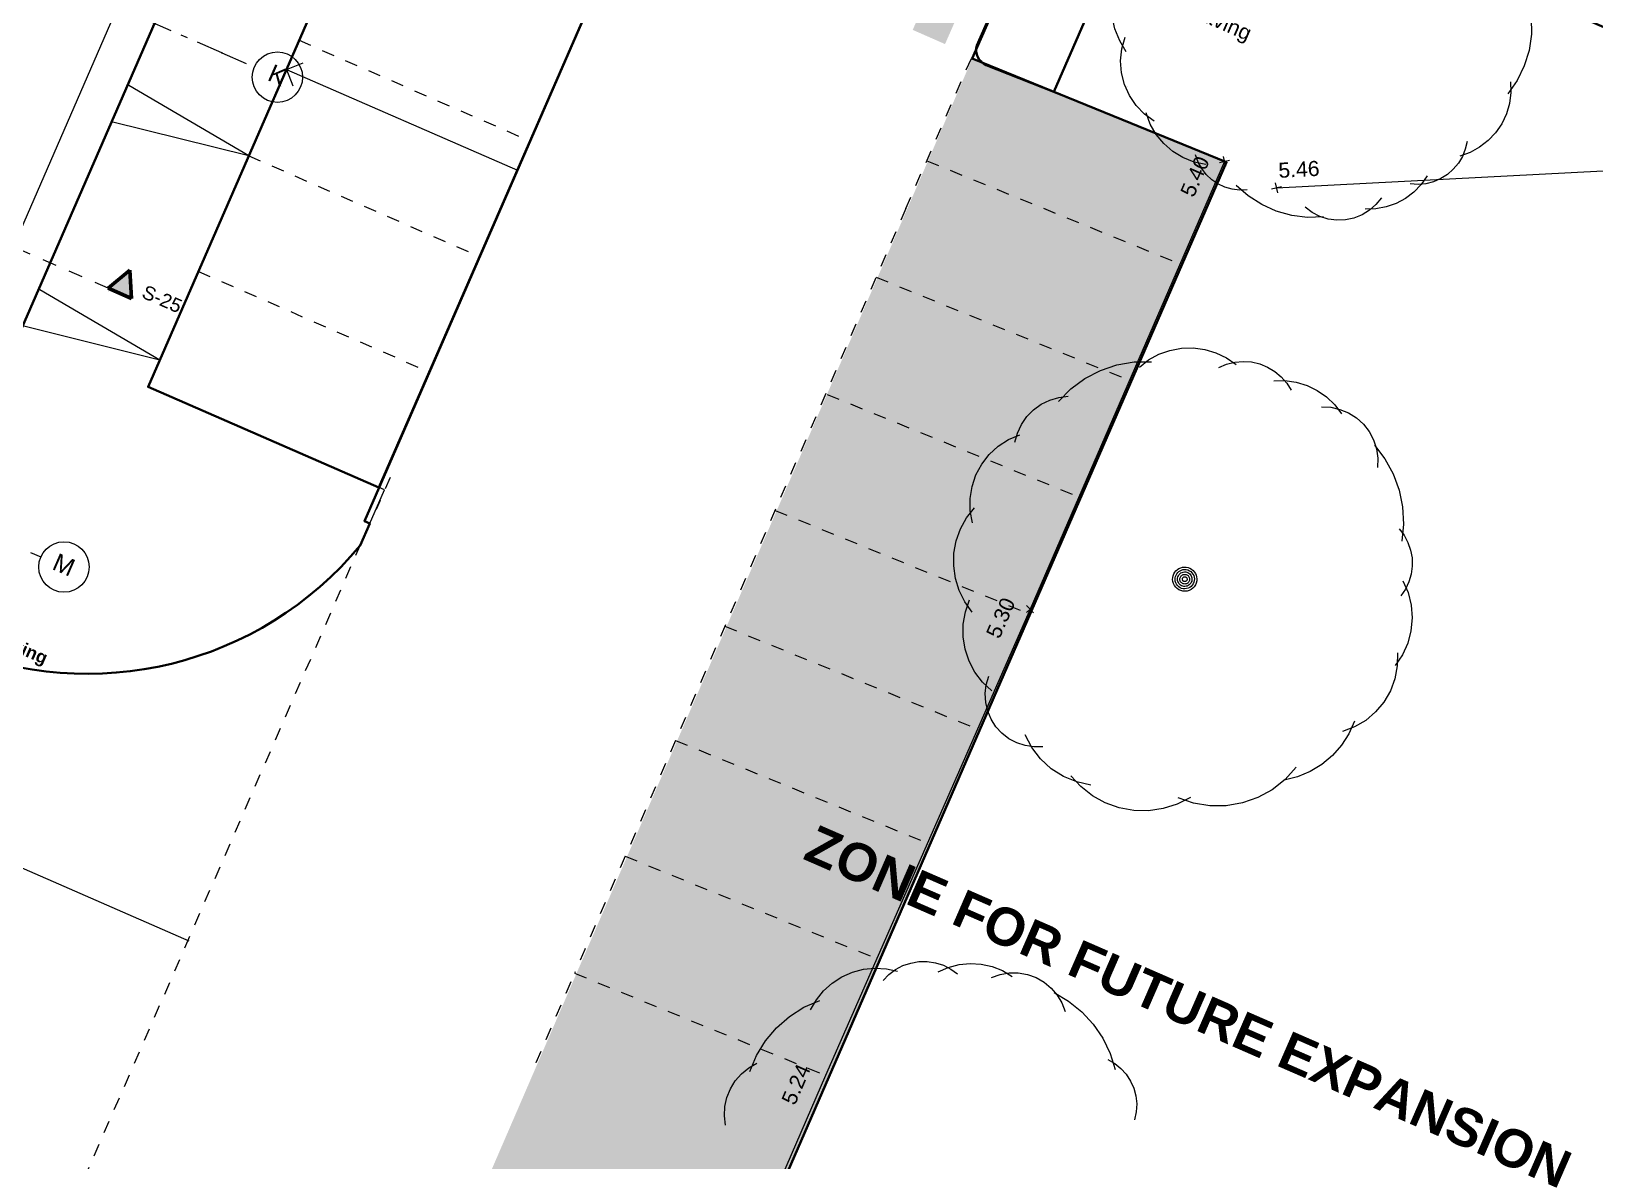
# Model space of a CAD drawing. Header units: millimetres. Extents: x -99530 to 90294, y -97212 to 56397.
# Drawn here: x 17093 to 48124, y -67752 to -45347 of the extents above; entities that cross this region are included whole.
import ezdxf
from ezdxf.enums import TextEntityAlignment as Align

# ---------------------------------------------------------------- set-up
doc = ezdxf.new("R2010")
doc.units = ezdxf.units.MM
doc.header["$MEASUREMENT"] = 0
for name, pattern in [('2-0_5', [500, 250, -250]), ('Dashed', [564.444447, 282.222223, -282.222223]), ('Double Dashed', [1093.611073, 529.166651, -211.666656, 141.111112, -211.666656])]:
    doc.linetypes.add(name, pattern=pattern)
for name, color, linetype in [('A-20-M_Hard_Landscape', 7, 'Continuous'), ('A-25-M_Wall_Ext', 7, 'Continuous'), ('A-95-MC_Marker_Section_P2.Marker', 7, 'Continuous'), ('New_A-15-MG_Structural_Grid_Phase_2', 7, 'Continuous'), ('New_A-20-M_Hard_Landscape', 7, 'Continuous'), ('New_A-40-M_Soft_Landscaping_P2', 7, 'Continuous'), ('New_A-95-D_Dim_Grid.Dim', 7, 'Continuous')]:
    doc.layers.add(name, color=color, linetype=linetype)
for name, color, linetype, lineweight in [('A-20-M_Hard_Landscape-Phase 2_Pen_No__141', 255, 'Continuous', 0), ('A-20-M_Hard_Landscape_Pen_No__1', 7, 'Continuous', 13), ('A-25-M_Wall_Ext_Pen_No__87', 8, 'Continuous', 20), ('A-95-MC_Marker_Section_P2.Marker_Pen_No__1', 7, 'Continuous', 13), ('A-95-MC_Marker_Section_P2.Marker_Pen_No__6', 7, 'Continuous', 35), ('G-10-P_Topo_Fence_Pen_No__2', 8, 'Continuous', 15), ('G-10-P_Topo_Misc_Pen_No__1', 7, 'Continuous', 13), ('G-10-P_Topo_Paving_Pen_No__191', 7, 'Continuous', 5), ('G-10-P_Topo_Road_Pen_No__193', 7, 'Continuous', 18), ('G-10-P_Topo_Tree_Planting_Pen_No__192', 7, 'Continuous', 13), ('New_A-20-M_Hard_Landscape-Phase 2_Pen_No__143', 254, 'Continuous', 0), ('New_A-40-M_Soft_Landscaping_P2_Pen_No__150', 7, 'Continuous', 0), ('New_A-95-D_Dim_Grid.Dim_Pen_No__4', 7, 'Continuous', 20), ('New_A-95-P_Text_1_50_GA_Pen_No__1', 7, 'Continuous', 13), ('New_A-95-P_Text_1_50_GA_Pen_No__85', 8, 'Continuous', 20)]:
    doc.layers.add(name, color=color, linetype=linetype, lineweight=lineweight)
for name, color, linetype, lineweight, true_color in [('A-20-M_Hard_Landscape-Phase 2_Pen_No__148', 7, 'Continuous', 0, 0x444444), ('A-20-M_Hard_Landscape_Pen_No__53', 7, 'Continuous', 35, 0x444444), ('A-25-M_Wall_Ext_Pen_No__107', 7, 'Continuous', 15, 0xa6a6a6), ('A-25-M_Wall_Ext_Pen_No__27', 7, 'Continuous', 50, 0x2a2a2a), ('A-95-MC_Marker_Section_P2.Marker_Pen_No__25', 7, 'Continuous', 50, 0x2a2a2a), ('G-10-P_Topo_Building_Pen_No__147', 7, 'Continuous', 0, 0x606060), ('G-10-P_Topo_Road_Pen_No__148', 7, 'Continuous', 0, 0x444444), ('New_A-15-MG_Structural_Grid_Phase_2_Pen_No__222', 7, 'Continuous', 13, 0x65af33), ('New_A-20-M_Hard_Landscape-Phase 2_Pen_No__148', 7, 'Continuous', 0, 0x444444), ('New_A-20-M_Hard_Landscape_Pen_No__53', 7, 'Continuous', 35, 0x444444)]:
    doc.layers.add(name, color=color, linetype=linetype, lineweight=lineweight, true_color=true_color)
doc.styles.add('GENERATED_STYLE_2', font='')
doc.styles.add('GENERATED_STYLE_3', font='')
doc.styles.add('GENERATED_STYLE_4', font='')
doc.styles.get('GENERATED_STYLE_2').set_extended_font_data('Swis721 BT', bold=True)
doc.styles.get('GENERATED_STYLE_3').set_extended_font_data('Arial')
doc.styles.get('GENERATED_STYLE_4').set_extended_font_data('Swis721 BT')
doc.linetypes.add('ISFENCE', pattern='A,0,[1,EC-MA-00-GF-DR-A-00362 Phase 2 Central Wing Ground Floor GA-S2-P161.Shx,S=0.009524,R=0,X=0,Y=0],-1.2,0', length=1.2)
doc.dimstyles.new('GENERATED_STYLE__2', dxfattribs={"dimtxt": 300, "dimasz": 95, "dimexe": 0.18, "dimexo": 0, "dimgap": 0.09, "dimtad": 1, "dimdec": 0, "dimzin": 0, "dimdsep": 46, "dimtxsty": 'GENERATED_STYLE_4', "dimblk": 'ARROWHEAD_2', "dimblk1": 'ARROWHEAD_2', "dimblk2": 'ARROWHEAD_2', "dimcen": 0.09, "dimclrd": 7, "dimclre": 7, "dimclrt": 7, "dimadec": 0, "dimazin": 0, "dimtfac": 1, "dimtdec": 4, "dimtmove": 0, "dimatfit": 3, "dimfxl": 1, "dimtolj": 1, "dimtzin": 0, "dimarcsym": 0})
doc.dimstyles.new('GENERATED_STYLE__6', dxfattribs={"dimtxt": 0.18, "dimasz": 364.8, "dimexe": 0.18, "dimexo": 0.0625, "dimgap": 0.09, "dimtad": 0, "dimtih": 1, "dimtoh": 1, "dimdec": 4, "dimzin": 0, "dimdsep": 46, "dimcen": 0.09, "dimadec": 0, "dimazin": 0, "dimtfac": 1, "dimtdec": 4, "dimtmove": 0, "dimatfit": 3, "dimldrblk": 'ARROWHEAD_5', "dimfxl": 1, "dimtolj": 1, "dimtzin": 0, "dimarcsym": 0})
doc.dimstyles.new('GENERATED_STYLE__7', dxfattribs={"dimtxt": 0.18, "dimasz": 273.6, "dimexe": 0.18, "dimexo": 0.0625, "dimgap": 0.09, "dimtad": 0, "dimtih": 1, "dimtoh": 1, "dimdec": 4, "dimzin": 0, "dimdsep": 46, "dimcen": 0.09, "dimadec": 0, "dimazin": 0, "dimtfac": 1, "dimtdec": 4, "dimtmove": 0, "dimatfit": 3, "dimldrblk": 'ARROWHEAD_5', "dimfxl": 1, "dimtolj": 1, "dimtzin": 0, "dimarcsym": 0})

# ---------------------------------------------------------------- blocks, each defined once
blk = doc.blocks.new('Mesh_1_1', base_point=(-63082, -84193))
at = {"layer": 'New_A-20-M_Hard_Landscape_Pen_No__53', "linetype": 'Continuous', "flags": 128}
for points in [[(17003, -70343, 0.317895), (12798, -63684), (11682, -63197), (14359, -57057), (15466, -57539, 0.331044), (23621, -55547), (23811, -55111), (23704, -55064), (28700, -43606), (28807, -43653), (29918, -41105), (30272, -40293, 0.412979), (26840, -31201), (25827, -30759), (28073, -25609), (37903, -29895, 0.414214), (40536, -28861), (42535, -24277), (47043, -26247), (46243, -28077), (46241, -28076), (44273, -32590), (44243, -32660), (60284, -39654)], [(56491, -46928), (44285, -41565, 0.39159), (36479, -44258), (35769, -45891), (40819, -47946), (23797, -87080), (17545, -92076, -0.012215), (1021, -95113, -0.028337), (-12755, -96695, -0.01857), (-33260, -97090), (-38568, -96811)]]:
    blk.add_lwpolyline(points, format="xyb", dxfattribs=at)
blk = doc.blocks.new('Mesh_3_1', base_point=(11793, -55938))
at = {"layer": 'New_A-20-M_Hard_Landscape_Pen_No__53', "linetype": 'Continuous', "flags": 128}
blk.add_lwpolyline([(11793, -55938), (14359, -57057), (15159, -55224), (25027, -32592), (25827, -30759), (23260, -29640), (22461, -31473), (12592, -54105)], close=True, dxfattribs=at)
blk = doc.blocks.new('Wall_37_1', base_point=(12414, -53651))
at = {"layer": 'A-25-M_Wall_Ext_Pen_No__107', "linetype": 'Continuous'}
for points in [[(18839, -38947), (18827, -38943), (18839, -38948)], [(18841, -38949), (18842, -38948), (18839, -38947), (18839, -38948)], [(18973, -39006), (18978, -38996), (18842, -38948), (18841, -38949)], [(18976, -39008), (18981, -38998), (18978, -38996), (18973, -39006)], [(18987, -39012), (18992, -39002), (18981, -38998), (18976, -39008)], [(18993, -39015), (18998, -39004), (18992, -39002), (18987, -39012)], [(18998, -39004), (18993, -39015), (19029, -39031), (19035, -39017)]]:
    blk.add_hatch(color=256, dxfattribs=at).paths.add_polyline_path(points)
at = {"layer": 'A-25-M_Wall_Ext_Pen_No__27', "linetype": 'Continuous'}
for p, q in [((18839, -38948), (18827, -38943)), ((18841, -38949), (18839, -38948)), ((18841, -38949), (18973, -39006)), ((18973, -39006), (18976, -39008)), ((18976, -39008), (18987, -39012)), ((18987, -39012), (18993, -39015)), ((18993, -39015), (19029, -39031))]:
    blk.add_line(p, q, dxfattribs=at)
at = {"layer": 'A-25-M_Wall_Ext_Pen_No__27', "linetype": 'Continuous', "flags": 128}
blk.add_lwpolyline([(19035, -39017), (19029, -39031)], dxfattribs=at)
at = {"layer": 'A-25-M_Wall_Ext_Pen_No__87', "linetype": 'Continuous', "flags": 128}
for points in [[(18827, -38943), (12414, -53651)], [(12528, -53941), (19029, -39031)]]:
    blk.add_lwpolyline(points, dxfattribs=at)
blk = doc.blocks.new('Mesh_17_1', base_point=(37389, -46550))
at = {"layer": 'A-20-M_Hard_Landscape_Pen_No__53', "linetype": 'Continuous', "flags": 128}
blk.add_lwpolyline([(37389, -46550), (36045, -46018, -0.373328), (35859, -45630), (36379, -44454, -0.402042), (44285, -41565), (56491, -46928), (55797, -48518), (43359, -43108), (42827, -42919), (42134, -42827), (40314, -43102, 0.063965), (39476, -43440, 0.106059), (37997, -45156)], format="xyb", close=True, dxfattribs=at)
blk = doc.blocks.new('Mesh_20_1', base_point=(24407, -40943))
at = {"layer": 'New_A-20-M_Hard_Landscape_Pen_No__53', "linetype": 'Continuous', "flags": 128}
blk.add_lwpolyline([(24407, -40943), (28990, -42941), (23994, -54399), (19411, -52401)], close=True, dxfattribs=at)
blk = doc.blocks.new('Mesh_24_1', base_point=(21890, -39787))
at = {"layer": 'New_A-40-M_Soft_Landscaping_P2_Pen_No__150', "linetype": 'Continuous', "flags": 128}
blk.add_lwpolyline([(21890, -39787), (14359, -57057), (15460, -57536, 0.331338), (23621, -55547), (24101, -54446), (19411, -52401), (24428, -40893)], format="xyb", close=True, dxfattribs=at)
blk = doc.blocks.new('ARROWHEAD_5')
at = {"color": 0, "linetype": 'Continuous', "lineweight": 0}
blk.add_line((0, 0), (-1, 0), dxfattribs=at)
blk.add_solid([(-1, 0.2679), (0, 0), (-1, -0.2679), (-1, 0.2679)], dxfattribs=at)
blk = doc.blocks.new('Mesh_26_1', base_point=(8097, -71353))
at = {"layer": 'New_A-40-M_Soft_Landscaping_P2_Pen_No__150', "linetype": 'Continuous', "flags": 128}
blk.add_lwpolyline([(8097, -71353, -0.062192), (-5812, -77015), (-5629, -78359), (-3132, -77990), (6743, -76155), (10428, -73074), (12426, -68491), (17010, -70489, 0.282919), (13669, -64119), (11695, -63177)], format="xyb", close=True, dxfattribs=at)
blk = doc.blocks.new('Standard grid marker_33')
at = {"layer": 'New_A-15-MG_Structural_Grid_Phase_2_Pen_No__222', "linetype": 'Double Dashed'}
for q in [(0, 0), (54601, 0)]:
    blk.add_line((705, 0), q, dxfattribs=at)
at = {"layer": 'New_A-15-MG_Structural_Grid_Phase_2_Pen_No__222', "linetype": 'Continuous'}
blk.add_circle((-500, 0), 500, dxfattribs=at)
at = {"layer": 'New_A-15-MG_Structural_Grid_Phase_2_Pen_No__222', "linetype": 'Double Dashed'}
blk.add_point((705, 0), dxfattribs=at)
blk.add_point((705, 0), dxfattribs=at)
at = {"layer": 'New_A-15-MG_Structural_Grid_Phase_2_Pen_No__222', "style": 'GENERATED_STYLE_4'}
for tag, p in [('AC_MarkerText_1_0', (-500, 43)), ('AC_MarkerText_1_1', (55806, 43))]:
    blk.add_attdef(tag, text='', height=350, rotation=180, dxfattribs=at).set_placement(p, align=Align.MIDDLE_CENTER)
blk = doc.blocks.new('Standard grid marker_34')
at = {"layer": 'New_A-15-MG_Structural_Grid_Phase_2_Pen_No__222', "linetype": 'Double Dashed'}
blk.add_line((1317, 0), (0, 0), dxfattribs=at)
at = {"layer": 'New_A-15-MG_Structural_Grid_Phase_2_Pen_No__222', "linetype": 'Continuous'}
blk.add_circle((-500, 0), 500, dxfattribs=at)
at = {"layer": 'New_A-15-MG_Structural_Grid_Phase_2_Pen_No__222', "style": 'GENERATED_STYLE_4'}
for tag, p in [('AC_MarkerText_1_0', (-500, 43)), ('AC_MarkerText_1_1', (58871, 43))]:
    blk.add_attdef(tag, text='', height=350, rotation=180, dxfattribs=at).set_placement(p, align=Align.MIDDLE_CENTER)
blk = doc.blocks.new('Standard grid marker_35')
at = {"layer": 'New_A-15-MG_Structural_Grid_Phase_2_Pen_No__222', "linetype": 'Double Dashed'}
for p, q in [((1042, 1170), (0, 1170)), ((2212, 0), (1042, 1170)), ((53473, 0), (54643, 1170)), ((54643, 1170), (55684, 1170)), ((2212, 0), (53473, 0))]:
    blk.add_line(p, q, dxfattribs=at)
at = {"layer": 'New_A-15-MG_Structural_Grid_Phase_2_Pen_No__222', "linetype": 'Continuous'}
for centre in [(-500, 1170), (56184, 1170)]:
    blk.add_circle(centre, 500, dxfattribs=at)
at = {"layer": 'New_A-15-MG_Structural_Grid_Phase_2_Pen_No__222', "linetype": 'Double Dashed'}
for p in [(2212, 0), (53473, 0)]:
    blk.add_point(p, dxfattribs=at)
at = {"layer": 'New_A-15-MG_Structural_Grid_Phase_2_Pen_No__222', "style": 'GENERATED_STYLE_4'}
for tag, p in [('AC_MarkerText_1_0', (-500, 1206)), ('AC_MarkerText_1_1', (56184, 1206))]:
    blk.add_attdef(tag, text='', height=350, rotation=270, dxfattribs=at).set_placement(p, align=Align.MIDDLE_CENTER)
blk = doc.blocks.new('Standard grid marker_36')
at = {"layer": 'New_A-15-MG_Structural_Grid_Phase_2_Pen_No__222', "linetype": 'Double Dashed'}
for p, q in [((7182, 0), (20268, 0)), ((7182, 0), (0, 0)), ((20268, 0), (27450, 0))]:
    blk.add_line(p, q, dxfattribs=at)
at = {"layer": 'New_A-15-MG_Structural_Grid_Phase_2_Pen_No__222', "linetype": 'Continuous'}
for centre in [(-500, 0), (27950, 0)]:
    blk.add_circle(centre, 500, dxfattribs=at)
at = {"layer": 'New_A-15-MG_Structural_Grid_Phase_2_Pen_No__222', "linetype": 'Double Dashed'}
for p in [(7182, 0), (7182, 0), (20268, 0), (20268, 0)]:
    blk.add_point(p, dxfattribs=at)
at = {"layer": 'New_A-15-MG_Structural_Grid_Phase_2_Pen_No__222', "style": 'GENERATED_STYLE_4'}
for tag, p in [('AC_MarkerText_1_0', (-500, 36)), ('AC_MarkerText_1_1', (27950, 36))]:
    blk.add_attdef(tag, text='', height=350, rotation=270, dxfattribs=at).set_placement(p, align=Align.MIDDLE_CENTER)
blk = doc.blocks.new('Standard grid marker_37')
at = {"layer": 'New_A-15-MG_Structural_Grid_Phase_2_Pen_No__222', "linetype": 'Double Dashed'}
for p, q in [((7182, 0), (20268, 0)), ((7182, 0), (0, 0)), ((20268, 0), (27450, 0))]:
    blk.add_line(p, q, dxfattribs=at)
at = {"layer": 'New_A-15-MG_Structural_Grid_Phase_2_Pen_No__222', "linetype": 'Continuous'}
for centre in [(-500, 0), (27950, 0)]:
    blk.add_circle(centre, 500, dxfattribs=at)
at = {"layer": 'New_A-15-MG_Structural_Grid_Phase_2_Pen_No__222', "linetype": 'Double Dashed'}
for p in [(7182, 0), (7182, 0), (20268, 0), (20268, 0)]:
    blk.add_point(p, dxfattribs=at)
at = {"layer": 'New_A-15-MG_Structural_Grid_Phase_2_Pen_No__222', "style": 'GENERATED_STYLE_4'}
for tag, p in [('AC_MarkerText_1_0', (-500, 36)), ('AC_MarkerText_1_1', (27950, 36))]:
    blk.add_attdef(tag, text='', height=350, rotation=270, dxfattribs=at).set_placement(p, align=Align.MIDDLE_CENTER)
blk = doc.blocks.new('Line_10_1', base_point=(22157, -46102))
at = {"layer": 'A-20-M_Hard_Landscape_Pen_No__1', "linetype": 'Continuous'}
for q in [(22486, -45973), (26740, -48101), (22286, -46431)]:
    blk.add_line((22157, -46102), q, dxfattribs=at)
blk = doc.blocks.new('Line_11_1', base_point=(12976, -60230))
at = {"layer": 'A-20-M_Hard_Landscape_Pen_No__1', "linetype": 'Continuous'}
for q in [(13305, -60101), (20219, -63388), (13105, -60559)]:
    blk.add_line((12976, -60230), q, dxfattribs=at)
blk = doc.blocks.new('*D1918')
at = {"layer": 'New_A-95-D_Dim_Grid.Dim_Pen_No__4', "linetype": 'Continuous'}
for p, q in [((18806, -44874), (19925, -42308)), ((14569, -54591), (18806, -44874)), ((18892, -44912), (18720, -44837)), ((18763, -44816), (18849, -44932)), ((14655, -54628), (14483, -54553)), ((14526, -54533), (14612, -54649)), ((14545, -54647), (14569, -54591))]:
    blk.add_line(p, q, dxfattribs=at)
at = {"layer": 'New_A-95-D_Dim_Grid.Dim_Pen_No__4', "insert": (16374, -50302), "char_height": 300, "attachment_point": 7, "rotation": 66.4404, "style": 'GENERATED_STYLE_4'}
blk.add_mtext('\\A1;{\\fSwis721 BT|b0|i0|c0|p34;10,600}', dxfattribs=at)
blk = doc.blocks.new('ARROWHEAD_2')
at = {"color": 0, "linetype": 'Continuous', "lineweight": 0}
for p, q in [((0, 0), (-1, 0)), ((-0.38, -0.66), (0.38, 0.66))]:
    blk.add_line(p, q, dxfattribs=at)
blk = doc.blocks.new('Cutting Plane_2_1', base_point=(21934, -30056))
at = {"layer": 'A-95-MC_Marker_Section_P2.Marker_Pen_No__25', "linetype": 'Continuous'}
for points in [[(22034, -29826), (21834, -30285), (21476, -29856)], [(9558, -58439), (9758, -57980), (9199, -58010)]]:
    blk.add_hatch(color=256, dxfattribs=at).paths.add_polyline_path(points)
at = {"layer": 'A-95-MC_Marker_Section_P2.Marker_Pen_No__1', "linetype": 'Dashed'}
blk.add_line((21834, -30285), (9758, -57980), dxfattribs=at)
at = {"layer": 'A-95-MC_Marker_Section_P2.Marker_Pen_No__25', "linetype": 'Continuous'}
for p, q in [((21476, -29856), (22034, -29826)), ((21834, -30285), (21476, -29856)), ((22034, -29826), (21834, -30285)), ((9758, -57980), (9199, -58010)), ((9199, -58010), (9558, -58439)), ((9558, -58439), (9758, -57980))]:
    blk.add_line(p, q, dxfattribs=at)
at = {"layer": 'A-95-MC_Marker_Section_P2.Marker_Pen_No__6', "char_height": 275, "rotation": 66.4404, "style": 'GENERATED_STYLE_4'}
for insert, attachment_point in [((23671, -29564), 9), ((10479, -59817), 7)]:
    blk.add_mtext('\\A1;{\\fSwis721 BT|b0|i0|c0|p34;S-22}', dxfattribs=dict(at, insert=insert, attachment_point=attachment_point))
blk = doc.blocks.new('Cutting Plane_5_1', base_point=(18851, -50545))
at = {"layer": 'A-95-MC_Marker_Section_P2.Marker_Pen_No__25', "linetype": 'Continuous'}
blk.add_hatch(color=256, dxfattribs=at).paths.add_polyline_path([(19080, -50645), (18621, -50445), (19050, -50087)])
at = {"layer": 'A-95-MC_Marker_Section_P2.Marker_Pen_No__1', "linetype": 'Dashed'}
blk.add_line((18621, -50445), (-6789, -39365), dxfattribs=at)
at = {"layer": 'A-95-MC_Marker_Section_P2.Marker_Pen_No__25', "linetype": 'Continuous'}
for p, q in [((18621, -50445), (19050, -50087)), ((19050, -50087), (19080, -50645)), ((19080, -50645), (18621, -50445))]:
    blk.add_line(p, q, dxfattribs=at)
at = {"layer": 'A-95-MC_Marker_Section_P2.Marker_Pen_No__6', "insert": (20006, -50949), "char_height": 275, "attachment_point": 9, "rotation": 336.4404, "style": 'GENERATED_STYLE_4'}
blk.add_mtext('\\A1;{\\fSwis721 BT|b0|i0|c0|p34;S-25}', dxfattribs=at)

msp = doc.modelspace()

# ---------------------------------------------------------------- hatches: boundary and pattern name
at = {"layer": 'A-20-M_Hard_Landscape-Phase 2_Pen_No__141', "linetype": 'Continuous'}
msp.add_hatch(color=256, dxfattribs=at).paths.add_polyline_path([(23835.1, -86992.8), (40819.2, -47946.2), (35769, -45890.5), (18981.4, -84676.1)])
at = {"layer": 'New_A-20-M_Hard_Landscape-Phase 2_Pen_No__143', "linetype": 'Continuous'}
msp.add_hatch(color=256, dxfattribs=at).paths.add_polyline_path([(35346.5, -43597.2), (34587.6, -45319.8), (35229.5, -45601.3), (35985.9, -43876)])

# ---------------------------------------------------------------- linework, layer by layer
at = {"layer": 'A-20-M_Hard_Landscape-Phase 2_Pen_No__148', "linetype": '2-0_5'}
for p, q in [((34452.1, -48864.8), (35828.4, -45708.6)), ((17142.4, -70403.5), (23620.8, -55546.6))]:
    msp.add_line(p, q, dxfattribs=at)
at = {"layer": 'A-20-M_Hard_Landscape_Pen_No__1', "linetype": 'Continuous'}
for p, q in [((21409, -47817.8), (19027.3, -46420.9)), ((21409, -47817.8), (18683.6, -47140.4)), ((19642.1, -51870), (17260.3, -50473.1)), ((19642.1, -51870), (16916.6, -51192.7))]:
    msp.add_line(p, q, dxfattribs=at)
at = {"layer": 'G-10-P_Topo_Building_Pen_No__147', "linetype": 'Continuous', "flags": 128}
for points in [[(38824, -45754.1), (38695.7, -45535.2), (38602.2, -45299.3), (38545.6, -45051.9), (38527.1, -44798.8), (38547.3, -44545.9), (38605.6, -44298.9), (38700.6, -44063.6)], [(46810.3, -44764.7), (46864.2, -45083.3), (46868, -45406.4), (46821.6, -45726.2), (46726.3, -46034.9), (46584.2, -46325.1), (46398.8, -46589.8)], [(39382.2, -47131.4), (39189.1, -46990), (39023.2, -46817.7), (38889.4, -46619.4), (38791.6, -46401), (38732.7, -46169.1), (38714.6, -45930.5), (38737.7, -45692.4), (38801.4, -45461.8)], [(46452, -46349), (46458.8, -46564.7), (46431.7, -46778.8), (46371.4, -46986), (46279.4, -47181.2), (46158, -47359.6), (46010.1, -47516.8), (45839.4, -47648.9), (45650.1, -47752.5), (45446.9, -47825.3)], [(40402.7, -47992.3), (40171, -47942.3), (39950.8, -47854.4), (39748.4, -47731), (39569.4, -47575.7), (39418.8, -47392.6), (39300.8, -47187), (39218.7, -46964.6)], [(45589.5, -47534.6), (45555, -47686.6), (45497.2, -47831.3), (45417.4, -47965.3), (45317.7, -48085.1), (45200.5, -48187.8), (45068.6, -48270.9), (44925.4, -48332.4), (44774.3, -48370.7), (44619.1, -48384.9), (44463.5, -48374.6)], [(41223.4, -48495.6), (41074, -48500.6), (40925.6, -48482.1), (40782.1, -48440.5), (40646.8, -48376.8), (40523.2, -48292.7), (40414.4, -48190.2), (40323, -48071.9), (40251.4, -47940.7), (40201.3, -47799.8)], [(42742.4, -49031.1), (42425.2, -49038.6), (42110.3, -48999.2), (41804.6, -48913.8), (41514.9, -48784.2), (41247.6, -48613.2), (41008.4, -48404.6)], [(44795.4, -48212.7), (44677, -48385.4), (44532.9, -48537.2), (44366.7, -48664.4), (44182.4, -48763.8), (43984.9, -48832.9), (43778.8, -48869.9), (43569.6, -48874)], [(43889.3, -48648.5), (43781.8, -48784), (43652.6, -48899), (43505.6, -48990.1), (43345.1, -49054.7), (43176, -49090.8), (43003.1, -49097.3), (42831.8, -49074.1), (42666.9, -49021.8), (42513.4, -48942), (42376, -48837.1)], [(39086.8, -52007.6), (39270.6, -51866.2), (39474.3, -51755.4), (39692.8, -51677.9), (39920.8, -51635.6), (40152.6, -51629.5), (40382.5, -51659.7), (40604.8, -51725.7), (40814, -51825.6), (41005, -51957.1)], [(37480.6, -52689.7), (37724.5, -52442.8), (38003.9, -52236.6), (38311.8, -52076.3), (38640.8, -51965.6), (38983, -51907.3), (39330.2, -51902.7)], [(40662, -52015.3), (40816.2, -51949.9), (40978.7, -51909.5), (41145.5, -51894.9), (41312.6, -51906.6), (41475.8, -51944.4), (41631, -52007.1), (41774.5, -52093.4), (41902.8, -52201.1), (42012.6, -52327.6), (42101.3, -52469.6)], [(41751.9, -52281.9), (41976.7, -52276.7), (42199.5, -52307.1), (42414.8, -52372.2), (42617.1, -52470.4), (42801.4, -52599.3), (42963, -52755.6), (43098, -52935.5)], [(36616, -53500), (36665.8, -53318), (36745.5, -53147), (36852.8, -52991.9), (36984.7, -52857), (37137.4, -52746.2), (37306.6, -52662.7), (37487.4, -52608.9), (37674.7, -52586.2)], [(42700.6, -52798.4), (42886.2, -52807.1), (43067.6, -52847.5), (43239.4, -52918.4), (43396.4, -53017.8), (43534.1, -53142.6), (43648.2, -53289.2), (43735.6, -53453.2), (43793.5, -53629.8), (43820.3, -53813.7), (43815.1, -53999.5)], [(35772.1, -55097.2), (35729.1, -54858.6), (35726.5, -54616.1), (35764.5, -54376.5), (35841.9, -54146.7), (35956.6, -53933.1), (36105.5, -53741.6), (36284.2, -53577.6), (36487.7, -53445.8), (36710.5, -53349.9)], [(43754.2, -53558.1), (43959.9, -53830), (44123.3, -54129.3), (44240.6, -54449.5), (44309.5, -54783.4), (44328.3, -55123.9), (44296.6, -55463.3)], [(35769.5, -56869.2), (35622.8, -56665.4), (35510.7, -56440.7), (35436.2, -56200.9), (35401.1, -55952.3), (35406.5, -55701.2), (35452.1, -55454.3), (35536.7, -55217.9), (35658.3, -54998.2), (35813.5, -54800.8)], [(44240.9, -55218.7), (44339.1, -55345.8), (44416.1, -55486.8), (44469.9, -55638.1), (44499.3, -55796), (44503.6, -55956.6), (44482.5, -56115.8), (44436.7, -56269.8), (44367.2, -56414.6), (44275.9, -56546.7)], [(44317.3, -56250.3), (44419.2, -56483.7), (44480.7, -56730.8), (44500.3, -56984.8), (44477.2, -57238.4), (44412.1, -57484.6), (44307, -57716.6), (44164.6, -57927.8)], [(36155.3, -58434), (35974, -58261.9), (35823.2, -58062.5), (35706.8, -57841.3), (35627.9, -57604.1), (35588.7, -57357.2), (35590.2, -57107.2), (35632.3, -56860.8), (35713.9, -56624.5)], [(44207.3, -57680.5), (44205.3, -57937.6), (44159.2, -58190.5), (44070.3, -58431.6), (43941.3, -58654), (43776, -58850.9), (43579.4, -59016.4), (43357.3, -59145.8), (43116.2, -59235.1)], [(37168.8, -59539.3), (36992.7, -59543.8), (36818.5, -59518.2), (36651.3, -59463.2), (36495.8, -59380.4), (36356.8, -59272.4), (36238.2, -59142.2), (36143.6, -58993.7), (36075.7, -58831.3), (36036.5, -58659.6), (36027.2, -58483.8), (36048, -58308.9), (36098.3, -58140.2)], [(43357, -59031.8), (43246.5, -59281.1), (43099.6, -59510.7), (42919.4, -59715.4), (42710.4, -59890.4), (42477.2, -60031.6), (42225.2, -60135.9), (41960.4, -60200.7)], [(38124, -60301.7), (37844.5, -60239.1), (37580, -60129.2), (37338.3, -59975.5), (37126.7, -59782.5), (36951.6, -59555.9), (36818, -59302.5)], [(40099.2, -60545), (39837.9, -60677.9), (39558.5, -60766.8), (39268.5, -60809.4), (38975.4, -60804.5), (38686.9, -60752.3), (38410.7, -60654.1), (38153.9, -60512.6), (37923.5, -60331.4), (37725.3, -60115.3)], [(42199.9, -59948.3), (41980.9, -60189.9), (41724.9, -60391.9), (41438.9, -60548.6), (41130.9, -60655.8), (40809.4, -60710.5), (40483.3, -60711), (40161.6, -60657.5), (39853.2, -60551.5)], [(33998.3, -64174.1), (34114, -64056.6), (34246.7, -63958.7), (34393, -63882.6), (34549.5, -63830.5), (34712.1, -63803.4), (34877.1, -63802.1), (35040.1, -63826.7), (35197.4, -63876.4), (35344.9, -63950.1), (35479.1, -64046)], [(35090.4, -64006.7), (35293.1, -63917.4), (35507.3, -63861.2), (35727.6, -63839.4), (35948.7, -63852.7), (36164.9, -63900.7), (36370.8, -63982.1), (36561.3, -64095.1)], [(32561.9, -64759.8), (32676, -64562), (32819.7, -64384.5), (32989.4, -64231.7), (33180.9, -64107.4), (33389.5, -64014.7), (33610.1, -63955.7), (33837.2, -63932.1), (34065.3, -63944.3), (34288.5, -63992.1)], [(36148.1, -64119.7), (36320.3, -64057.8), (36500.6, -64026.3), (36683.6, -64026.3), (36863.9, -64057.6), (37036.1, -64119.4), (37195.2, -64209.9), (37336.4, -64326.3), (37455.5, -64465.2), (37549, -64622.5), (37614.2, -64793.5)], [(37392.8, -64414.7), (37682.3, -64584.8), (37943.5, -64795.7), (38170.8, -65042.9), (38359.1, -65320.9), (38504.3, -65623.6), (38603.2, -65944.5)], [(31356.8, -65984.9), (31485.9, -65668.3), (31662.5, -65375.6), (31882.4, -65113.9), (32140.2, -64889.3), (32429.7, -64707.5), (32743.9, -64572.8)], [(38460.5, -65742.8), (38597.7, -65821.6), (38720.8, -65920.9), (38826.7, -66038.3), (38912.9, -66171), (38977.1, -66315.5), (39017.9, -66468.3), (39034.1, -66625.6), (39025.4, -66783.6), (38992, -66938.2)], [(30874.9, -67047.6), (30851.7, -66863.2), (30859.9, -66677.6), (30899.2, -66496), (30968.5, -66323.6), (31065.8, -66165.4), (31188.3, -66025.7), (31332.6, -65908.7), (31494.5, -65817.6)]]:
    msp.add_lwpolyline(points, dxfattribs=at)
for points in [[(40226.4, -56209.7), (40223.8, -56251.4), (40214.1, -56292.1), (40197.4, -56330.4), (40174.3, -56365.3), (40145.6, -56395.6), (40112, -56420.5), (40074.6, -56439.1), (40034.5, -56451), (39992.9, -56455.8), (39951.2, -56453.2), (39910.5, -56443.5), (39872.2, -56426.8), (39837.3, -56403.7), (39807, -56375), (39782.1, -56341.3), (39763.5, -56303.9), (39751.6, -56263.8), (39746.8, -56222.3), (39748.8, -56184.7), (39756.6, -56147.9), (39770.1, -56112.8), (39788.9, -56080.2), (39812.6, -56050.9), (39840.6, -56025.7), (39872.1, -56005.2), (39906.5, -55989.9), (39942.9, -55980.2), (39980.3, -55976.2), (40017.9, -55978.2), (40054.7, -55986), (40089.8, -55999.5), (40122.4, -56018.3), (40151.7, -56042), (40176.9, -56069.9), (40197.4, -56101.5), (40212.7, -56135.9), (40222.4, -56172.2)], [(40178.4, -56210.9), (40176.4, -56244.3), (40168.6, -56276.8), (40155.3, -56307.5), (40136.8, -56335.4), (40113.8, -56359.7), (40086.9, -56379.6), (40057, -56394.5), (40024.9, -56404), (39991.7, -56407.8), (39958.3, -56405.8), (39925.8, -56398), (39895.1, -56384.6), (39867.2, -56366.2), (39842.9, -56343.2), (39823, -56316.3), (39808.1, -56286.3), (39798.6, -56254.3), (39794.8, -56221), (39796.4, -56191), (39802.6, -56161.5), (39813.4, -56133.4), (39828.5, -56107.3), (39847.4, -56083.9), (39869.8, -56063.8), (39895, -56047.4), (39922.5, -56035.1), (39951.6, -56027.3), (39981.6, -56024.2), (40014.9, -56026.2), (40047.5, -56034), (40078.1, -56047.3), (40106, -56065.8), (40130.3, -56088.8), (40150.2, -56115.7), (40165.1, -56145.6), (40174.6, -56177.7)], [(40130.5, -56212.2), (40129.3, -56234.8), (40124.6, -56256.8), (40116.5, -56277.9), (40105.2, -56297.5), (40091, -56315), (40074.2, -56330.2), (40055.3, -56342.5), (40034.7, -56351.6), (40012.9, -56357.5), (39990.4, -56359.9), (39967.8, -56358.7), (39945.8, -56354), (39924.7, -56345.9), (39905.1, -56334.6), (39887.6, -56320.4), (39872.4, -56303.6), (39860.1, -56284.7), (39851, -56264), (39845.1, -56242.2), (39842.7, -56219.8), (39844.3, -56194.7), (39850.1, -56170.3), (39860.1, -56147.3), (39874, -56126.4), (39891.2, -56108.2), (39911.4, -56093.3), (39933.8, -56082.1), (39957.9, -56075), (39982.8, -56072.1), (40005.4, -56073.3), (40027.5, -56078), (40048.5, -56086.1), (40068.1, -56097.4), (40085.7, -56111.6), (40100.8, -56128.4), (40113.1, -56147.3), (40122.3, -56167.9), (40128.1, -56189.7)], [(40082.5, -56213.5), (40081.7, -56228.5), (40078.6, -56243.2), (40073.2, -56257.3), (40065.7, -56270.3), (40056.2, -56282), (40045, -56292.1), (40032.4, -56300.3), (40018.6, -56306.4), (40004.1, -56310.3), (39989.1, -56311.9), (39972.4, -56310.9), (39956.2, -56307), (39940.8, -56300.3), (39926.9, -56291.1), (39914.8, -56279.6), (39904.8, -56266.1), (39897.3, -56251.2), (39892.6, -56235.1), (39890.7, -56218.5), (39891.5, -56203.5), (39894.6, -56188.8), (39900, -56174.7), (39907.5, -56161.7), (39917, -56150), (39928.2, -56139.9), (39940.8, -56131.7), (39954.6, -56125.6), (39969.1, -56121.7), (39984.1, -56120.1), (39999.1, -56120.9), (40013.8, -56124), (40027.9, -56129.4), (40040.9, -56136.9), (40052.6, -56146.4), (40062.7, -56157.6), (40070.9, -56170.2), (40077, -56183.9), (40080.9, -56198.5)], [(40034.6, -56214.7), (40034.2, -56222.2), (40032.6, -56229.6), (40029.9, -56236.6), (40026.1, -56243.2), (40021.4, -56249), (40015.8, -56254), (40009.5, -56258.1), (40002.6, -56261.2), (39995.4, -56263.2), (39987.9, -56263.9), (39979.5, -56263.4), (39971.4, -56261.5), (39963.7, -56258.1), (39956.8, -56253.5), (39950.7, -56247.8), (39945.7, -56241.1), (39942, -56233.6), (39939.6, -56225.6), (39938.7, -56217.3), (39939.2, -56208.9), (39941.1, -56200.8), (39944.4, -56193.1), (39949.1, -56186.1), (39954.8, -56180.1), (39961.5, -56175.1), (39969, -56171.4), (39977, -56169), (39985.3, -56168), (39993.7, -56168.5), (40001.8, -56170.5), (40009.5, -56173.8), (40016.5, -56178.4), (40022.5, -56184.2), (40027.5, -56190.9), (40031.2, -56198.4), (40033.6, -56206.4)]]:
    msp.add_lwpolyline(points, close=True, dxfattribs=at)
at = {"layer": 'G-10-P_Topo_Fence_Pen_No__2', "linetype": 'ISFENCE'}
msp.add_line((41807.3, -48452.5), (53389.8, -47849.1), dxfattribs=at)
at = {"layer": 'G-10-P_Topo_Fence_Pen_No__2', "linetype": 'Continuous'}
for p, q in [((41784.4, -48355.2), (41830.2, -48549.9)), ((41710, -48475.4), (41904.7, -48429.7)), ((41807.3, -48452.5), (41807.4, -48452.5))]:
    msp.add_line(p, q, dxfattribs=at)
at = {"layer": 'G-10-P_Topo_Misc_Pen_No__1', "linetype": 'Continuous'}
for p, q in [((37421.8, -46427.7), (37421.9, -46427.7)), ((43937.1, -58567.9), (43937.2, -58567.9))]:
    msp.add_line(p, q, dxfattribs=at)
at = {"layer": 'G-10-P_Topo_Paving_Pen_No__191', "linetype": 'Continuous'}
for p, q in [((34452.1, -48864.8), (34352.7, -49094.1)), ((34253.3, -49323.5), (34153.9, -49553)), ((34054.4, -49782.3), (33955, -50011.7)), ((33855.5, -50241.1), (33756.1, -50470.4)), ((33656.6, -50699.8), (33557.2, -50929.1)), ((33457.8, -51158.5), (33358.3, -51387.9)), ((33258.9, -51617.2), (33159.4, -51846.7)), ((33060, -52076.1), (32960.5, -52305.4)), ((32861.2, -52534.8), (32761.7, -52764.1)), ((32662.3, -52993.5), (32562.8, -53222.9)), ((32463.4, -53452.2), (32363.9, -53681.6)), ((32264.4, -53911), (32165.1, -54140.4)), ((32065.6, -54369.8), (31966.2, -54599.1)), ((31866.7, -54828.5), (31767.3, -55057.9)), ((31667.8, -55287.2), (31568.4, -55516.6)), ((31469, -55746), (31369.6, -55975.3)), ((31270.1, -56204.7), (31170.7, -56434.2)), ((31071.2, -56663.5), (30971.7, -56892.9)), ((30872.4, -57122.2), (30772.9, -57351.6)), ((30673.5, -57581), (30574, -57810.3)), ((30474.6, -58039.7), (30375.1, -58269.1)), ((30275.7, -58498.4), (30176.3, -58727.9)), ((30076.9, -58957.2), (29977.4, -59186.6)), ((29878, -59416), (29778.5, -59645.3)), ((29679.1, -59874.7), (29579.6, -60104.1)), ((29480.2, -60333.4), (29380.8, -60562.8)), ((29281.3, -60792.1), (29181.9, -61021.5)), ((29082.4, -61251), (28983, -61480.3)), ((28883.5, -61709.7), (28784.2, -61939.1)), ((28684.7, -62168.4), (28585.3, -62397.8)), ((28485.8, -62627.2), (28386.4, -62856.5)), ((28286.9, -63085.9), (28187.4, -63315.2)), ((28079.5, -63564.3), (27988.6, -63774.1)), ((28088.1, -63544.7), (28079.5, -63564.3)), ((27801, -64206.6), (27701.6, -64435.8)), ((27889.2, -64003.4), (27880.6, -64023)), ((27701.6, -64435.8), (27701.6, -64435.8)), ((27602.1, -64665.2), (27502.6, -64894.5)), ((27403, -65123.9), (27303.5, -65353.3)), ((27502.6, -64894.5), (27502.6, -64894.5)), ((27303.5, -65353.3), (27303.6, -65353.3)), ((27204, -65582.5), (27104.4, -65811.9)), ((27104.4, -65811.9), (27104.5, -65811.9))]:
    msp.add_line(p, q, dxfattribs=at)
at = {"layer": 'G-10-P_Topo_Road_Pen_No__148', "linetype": '2-0_5'}
for p, q in [((34868.2, -47916.5), (39923.6, -49972.6)), ((33860.9, -50226.4), (38916.3, -52282.5)), ((32889.4, -52551.4), (37967, -54616.6)), ((24217.3, -54197.4), (23936, -54831.6)), ((31856.7, -54851.6), (36905.2, -56904.9)), ((30858.5, -57148.5), (35906.1, -59201.5)), ((29878, -59416), (34920.5, -61466.8)), ((28878.9, -61712.5), (33921.3, -63763.4)), ((27872.8, -64032.3), (32912.6, -66082))]:
    msp.add_line(p, q, dxfattribs=at)
at = {"layer": 'G-10-P_Topo_Road_Pen_No__193', "linetype": 'Continuous'}
for p, q in [((35848.1, -45717.1), (35848.1, -45717.1)), ((35848.1, -45732.8), (35848.1, -45732.8)), ((35848.6, -45700.9), (35848.7, -45700.9)), ((35848.7, -45747.5), (35848.7, -45747.5)), ((35849.6, -45760.3), (35849.7, -45760.3)), ((35849.8, -45684.4), (35849.9, -45684.4)), ((35851, -45772), (35851, -45772)), ((35851.5, -45668.9), (35851.6, -45668.9)), ((35852.5, -45782.6), (35852.6, -45782.6)), ((35853.6, -45655.3), (35853.6, -45655.3)), ((35854.3, -45792), (35854.4, -45792)), ((35855.6, -45644.4), (35855.7, -45644.4)), ((35856.2, -45800.3), (35856.2, -45800.3)), ((35857.6, -45635.9), (35857.6, -45635.9)), ((35858.1, -45807.5), (35858.1, -45807.5)), ((35859.3, -45629.5), (35859.3, -45629.5)), ((35860.2, -45814.5), (35860.2, -45814.5)), ((35860.9, -45624.4), (35861, -45624.4)), ((35862.2, -45620.7), (35862.3, -45620.7)), ((35862.2, -45820.4), (35862.3, -45820.4)), ((35863.3, -45618.3), (35863.3, -45618.3)), ((35864.5, -45826.2), (35864.5, -45826.2)), ((35866.5, -45830.9), (35866.6, -45830.9)), ((35869.6, -45837.3), (35869.7, -45837.3)), ((35873.1, -45843.9), (35873.2, -45843.9)), ((35878, -45852.3), (35878.1, -45852.3)), ((35884.2, -45861.9), (35884.2, -45861.9)), ((35892.2, -45873.5), (35892.2, -45873.5)), ((35903.1, -45888), (35903.1, -45888)), ((35917.3, -45905.3), (35917.3, -45905.3)), ((35935.7, -45926.1), (35935.7, -45926.1)), ((35956.6, -45947.8), (35956.6, -45947.8)), ((35978.4, -45968.7), (35978.4, -45968.7)), ((35997, -45985.1), (35997.1, -45985.1)), ((36012.2, -45997.2), (36012.2, -45997.2)), ((36023.4, -46005.4), (36023.4, -46005.4)), ((36031, -46010.4), (36031.1, -46010.4)), ((36036.9, -46013.8), (36036.9, -46013.8)), ((36041.1, -46016), (36041.2, -46016)), ((36044.6, -46017.5), (36044.6, -46017.5)), ((40677.9, -47951.3), (40872.6, -47905.5)), ((40752.4, -47831.1), (40798.1, -48025.8)), ((40775.3, -47928.4), (40775.3, -47928.4)), ((40806.9, -47855.5), (40807, -47855.5)), ((36990, -56742.1), (36844.6, -56879.4)), ((36848.7, -56738), (36985.9, -56883.5)), ((36917.3, -56810.7), (36917.4, -56810.7))]:
    msp.add_line(p, q, dxfattribs=at)
at = {"layer": 'G-10-P_Topo_Road_Pen_No__193', "linetype": 'Continuous', "flags": 128}
for points in [[(40775.3, -47928.4), (36044.6, -46017.5), (36041.1, -46016), (36036.9, -46013.8), (36031, -46010.4), (36023.4, -46005.4), (36012.2, -45997.2), (35997, -45985.1), (35978.4, -45968.7), (35956.6, -45947.8), (35935.7, -45926.1), (35917.3, -45905.3), (35903.1, -45888), (35892.2, -45873.5), (35884.2, -45861.9), (35878, -45852.3), (35873.1, -45843.9), (35869.6, -45837.3), (35866.5, -45830.9), (35864.5, -45826.2), (35862.2, -45820.4), (35860.2, -45814.5), (35858.1, -45807.5), (35856.2, -45800.3), (35854.3, -45792), (35852.5, -45782.6), (35851, -45772), (35849.6, -45760.3), (35848.7, -45747.5), (35848.1, -45732.8), (35848.1, -45717.1), (35848.6, -45700.9), (35849.8, -45684.4), (35851.5, -45668.9), (35853.6, -45655.3), (35855.6, -45644.4), (35857.6, -45635.9), (35859.3, -45629.5), (35860.9, -45624.4), (35862.2, -45620.7), (35863.3, -45618.3), (36378.7, -44453.6)], [(40775.3, -47928.4), (36917.3, -56810.7), (32854, -66061.2), (23807.5, -86963.6), (21405.3, -85999.9)]]:
    msp.add_lwpolyline(points, dxfattribs=at)
at = {"layer": 'G-10-P_Topo_Tree_Planting_Pen_No__192', "linetype": 'Continuous'}
for p, q in [((38858.8, -46444.7), (38858.9, -46444.7)), ((18622.8, -50503.5), (18622.9, -50503.5))]:
    msp.add_line(p, q, dxfattribs=at)
at = {"layer": 'New_A-20-M_Hard_Landscape-Phase 2_Pen_No__148', "linetype": '2-0_5'}
for p, q in [((23117.6, -43899.4), (22118.4, -46191)), ((22408.3, -45526.1), (21409, -47817.8)), ((22408.3, -45526.1), (26991.5, -47524.7)), ((26701.6, -48189.5), (27700.9, -45897.9)), ((25992.3, -49816.3), (26991.5, -47524.7)), ((21409, -47817.8), (20409.8, -50109.4)), ((21409, -47817.8), (25992.3, -49816.3)), ((24993, -52107.9), (25992.3, -49816.3)), ((20409.8, -50109.4), (19410.5, -52401)), ((20409.8, -50109.4), (24993, -52107.9)), ((23993.8, -54399.5), (24993, -52107.9)), ((19410.5, -52401), (23993.8, -54399.5))]:
    msp.add_line(p, q, dxfattribs=at)

# ---------------------------------------------------------------- block references
at = {"layer": 'A-20-M_Hard_Landscape', "color": 49, "lineweight": 35, "true_color": 0x444444}
msp.add_blockref('Mesh_17_1', (37389.3, -46550), dxfattribs=at)
at = {"layer": 'A-20-M_Hard_Landscape', "linetype": 'Continuous'}
for name, p in [('Line_10_1', (22157.1, -46102.2)), ('Line_11_1', (12976, -60229.9))]:
    msp.add_blockref(name, p, dxfattribs=at)
at = {"layer": 'A-25-M_Wall_Ext', "color": 250, "lineweight": 50, "true_color": 0x2a2a2a}
msp.add_blockref('Wall_37_1', (12413.8, -53650.9), dxfattribs=at)
at = {"layer": 'A-95-MC_Marker_Section_P2.Marker'}
for name, p in [('Cutting Plane_5_1', (18850.6, -50545.4)), ('Cutting Plane_2_1', (21934.2, -30055.5))]:
    msp.add_blockref(name, p, dxfattribs=at)
at = {"layer": 'New_A-15-MG_Structural_Grid_Phase_2', "color": 8, "linetype": 'Continuous', "lineweight": 15}
ref = msp.add_blockref('Standard grid marker_35', (-2323.9, -56907.5), dxfattribs=dict(at, zscale=1000, rotation=66.44041158399293))
ref.add_attrib('AC_MarkerText_1', '28', dxfattribs={"layer": 'New_A-15-MG_Structural_Grid_Phase_2_Pen_No__222', "color": 85, "true_color": 0x65af33, "height": 350, "rotation": 336.44041, "style": 'GENERATED_STYLE_4'}).set_placement((-3596.1, -56862), align=Align.MIDDLE_CENTER)
ref.add_attrib('AC_MarkerText_1_1', '28', dxfattribs={"layer": 'New_A-15-MG_Structural_Grid_Phase_2_Pen_No__222', "color": 85, "true_color": 0x65af33, "height": 350, "rotation": 336.44041, "style": 'GENERATED_STYLE_4'}).set_placement((19060.7, -4902.7), align=Align.MIDDLE_CENTER)
ref = msp.add_blockref('Standard grid marker_33', (21520.4, -46057.9), dxfattribs=dict(at, zscale=1000, rotation=156.4404115839929))
ref.add_attrib('AC_MarkerText_1', 'K', dxfattribs={"layer": 'New_A-15-MG_Structural_Grid_Phase_2_Pen_No__222', "color": 85, "true_color": 0x65af33, "height": 350, "rotation": 336.44041, "style": 'GENERATED_STYLE_4'}).set_placement((21978.7, -46214.4), align=Align.MIDDLE_CENTER)
ref = msp.add_blockref('Standard grid marker_36', (6441.9, -52106.2), dxfattribs=dict(at, zscale=1000, rotation=66.44041158399293))
ref.add_attrib('AC_MarkerText_1', '29', dxfattribs={"layer": 'New_A-15-MG_Structural_Grid_Phase_2_Pen_No__222', "color": 85, "true_color": 0x65af33, "height": 350, "rotation": 336.44041, "style": 'GENERATED_STYLE_4'}).set_placement((6242, -52528.2), align=Align.MIDDLE_CENTER)
ref.add_attrib('AC_MarkerText_1_1', '29', dxfattribs={"layer": 'New_A-15-MG_Structural_Grid_Phase_2_Pen_No__222', "color": 85, "true_color": 0x65af33, "height": 350, "rotation": 336.44041, "style": 'GENERATED_STYLE_4'}).set_placement((17613.7, -26449.3), align=Align.MIDDLE_CENTER)
ref = msp.add_blockref('Standard grid marker_36', (9303.8, -53354.1), dxfattribs=dict(at, zscale=1000, rotation=66.44041158399293))
ref.add_attrib('AC_MarkerText_1', '30', dxfattribs={"layer": 'New_A-15-MG_Structural_Grid_Phase_2_Pen_No__222', "color": 85, "true_color": 0x65af33, "height": 350, "rotation": 336.44041, "style": 'GENERATED_STYLE_4'}).set_placement((9103.9, -53776), align=Align.MIDDLE_CENTER)
ref.add_attrib('AC_MarkerText_1_1', '30', dxfattribs={"layer": 'New_A-15-MG_Structural_Grid_Phase_2_Pen_No__222', "color": 85, "true_color": 0x65af33, "height": 350, "rotation": 336.44041, "style": 'GENERATED_STYLE_4'}).set_placement((20475.6, -27697.1), align=Align.MIDDLE_CENTER)
ref = msp.add_blockref('Standard grid marker_37', (12025.6, -54541), dxfattribs=dict(at, zscale=1000, rotation=66.44041158399293))
ref.add_attrib('AC_MarkerText_1', '31', dxfattribs={"layer": 'New_A-15-MG_Structural_Grid_Phase_2_Pen_No__222', "color": 85, "true_color": 0x65af33, "height": 350, "rotation": 336.44041, "style": 'GENERATED_STYLE_4'}).set_placement((11825.8, -54962.9), align=Align.MIDDLE_CENTER)
ref.add_attrib('AC_MarkerText_1_1', '31', dxfattribs={"layer": 'New_A-15-MG_Structural_Grid_Phase_2_Pen_No__222', "color": 85, "true_color": 0x65af33, "height": 350, "rotation": 336.44041, "style": 'GENERATED_STYLE_4'}).set_placement((23197.5, -28884), align=Align.MIDDLE_CENTER)
ref = msp.add_blockref('Standard grid marker_34', (17283.6, -55774.3), dxfattribs=dict(at, zscale=1000, rotation=156.4404115839929))
ref.add_attrib('AC_MarkerText_1', 'M', dxfattribs={"layer": 'New_A-15-MG_Structural_Grid_Phase_2_Pen_No__222', "color": 85, "true_color": 0x65af33, "height": 350, "rotation": 336.44041, "style": 'GENERATED_STYLE_4'}).set_placement((17741.9, -55930.8), align=Align.MIDDLE_CENTER)
at = {"layer": 'New_A-20-M_Hard_Landscape', "color": 49, "lineweight": 35, "true_color": 0x444444}
for name, p in [('Mesh_1_1', (-63082, -84192.5)), ('Mesh_3_1', (11792.7, -55938.3)), ('Mesh_20_1', (24406.8, -40942.9))]:
    msp.add_blockref(name, p, dxfattribs=at)
at = {"layer": 'New_A-40-M_Soft_Landscaping_P2'}
for name, p in [('Mesh_24_1', (21890.2, -39786.7)), ('Mesh_26_1', (8097.2, -71353))]:
    msp.add_blockref(name, p, dxfattribs=at)

# ---------------------------------------------------------------- texts
at = {"layer": 'G-10-P_Topo_Fence_Pen_No__2', "linetype": 'Continuous', "insert": (41854.5, -48260.3), "char_height": 300, "attachment_point": 7, "rotation": 2.98224, "style": 'GENERATED_STYLE_3'}
msp.add_mtext('\\A1;{\\fArial|b0|i0|c0|p34;5.46}', dxfattribs=at)
at = {"layer": 'G-10-P_Topo_Road_Pen_No__193', "linetype": 'Continuous', "char_height": 300, "attachment_point": 1, "style": 'GENERATED_STYLE_3'}
for s, insert, rotation in [('\\A1;{\\fArial|b0|i0|c0|p34;5.40}', (39888, -48541.4), 66.52275), ('\\A1;{\\fArial|b0|i0|c0|p34;5.30}', (36032.4, -57296.6), 66.28618), ('\\A1;{\\fArial|b0|i0|c0|p34;5.24}', (31971.7, -66551.9), 66.59735)]:
    msp.add_mtext(s, dxfattribs=dict(at, insert=insert, rotation=rotation))
at = {"layer": 'New_A-95-P_Text_1_50_GA_Pen_No__1', "linetype": 'Continuous', "rotation": 336.44041}
for s, insert, char_height, attachment_point, style in [('\\A1;{\\fSwis721 BT|b0|i0|c0|p34;Existing blister paving \\fSwis721 BT|b0|i0|c0|p34;\\H1.333333x;  }', (37556.7, -43827), 300, 4, 'GENERATED_STYLE_4'), ('\\A1;{\\fSwis721 BT|b1|i0|c0|p34;New Blister paving  }', (14520.2, -56583.2), 250, 4, 'GENERATED_STYLE_2'), ('\\A1;{\\fSwis721 BT|b1|i0|c0|p34;ZONE FOR FUTURE EXPANSION}', (40208.1, -64349.2), 750, 2, 'GENERATED_STYLE_2')]:
    msp.add_mtext(s, dxfattribs=dict(at, insert=insert, char_height=char_height, attachment_point=attachment_point, style=style))

# ---------------------------------------------------------------- dimensions: what is measured, and where the dimension line sits
at = {"layer": 'New_A-95-D_Dim_Grid.Dim', "linetype": 'Continuous'}
dim = msp.add_linear_dim(base=(18805.9, -44874.2), p1=(12413.8, -53650.9), p2=(16650.6, -43934.4), angle=66.44041, dimstyle='GENERATED_STYLE__2', dxfattribs=at)
dim.commit()
dim.dimension.update_dxf_attribs({"geometry": '*D1918', "text_midpoint": (16494.9, -49648.6), "dimtype": 160, "text_rotation": 66.44041})

# ---------------------------------------------------------------- leaders
at = {"layer": 'New_A-95-P_Text_1_50_GA_Pen_No__1', "linetype": 'Continuous', "path_type": 1, "annotation_type": 0, "has_hookline": 1, "hookline_direction": 0, "text_width": 3488.1, "horizontal_direction": (0.916645, -0.399703, 0)}
msp.add_leader([(13911.3, -56310.9), (14520.1, -56583.2)], dimstyle='GENERATED_STYLE__7', dxfattribs=at)
at = {"layer": 'New_A-95-P_Text_1_50_GA_Pen_No__85', "linetype": 'Continuous', "path_type": 1, "annotation_type": 0, "has_hookline": 1, "hookline_direction": 0, "text_width": 5328.6, "horizontal_direction": (0.916645, -0.399703, 0)}
msp.add_leader([(36679.1, -44672), (37157.8, -43684.4), (37556.6, -43826.9)], dimstyle='GENERATED_STYLE__6', dxfattribs=at)

doc.saveas('drawing.dxf')
